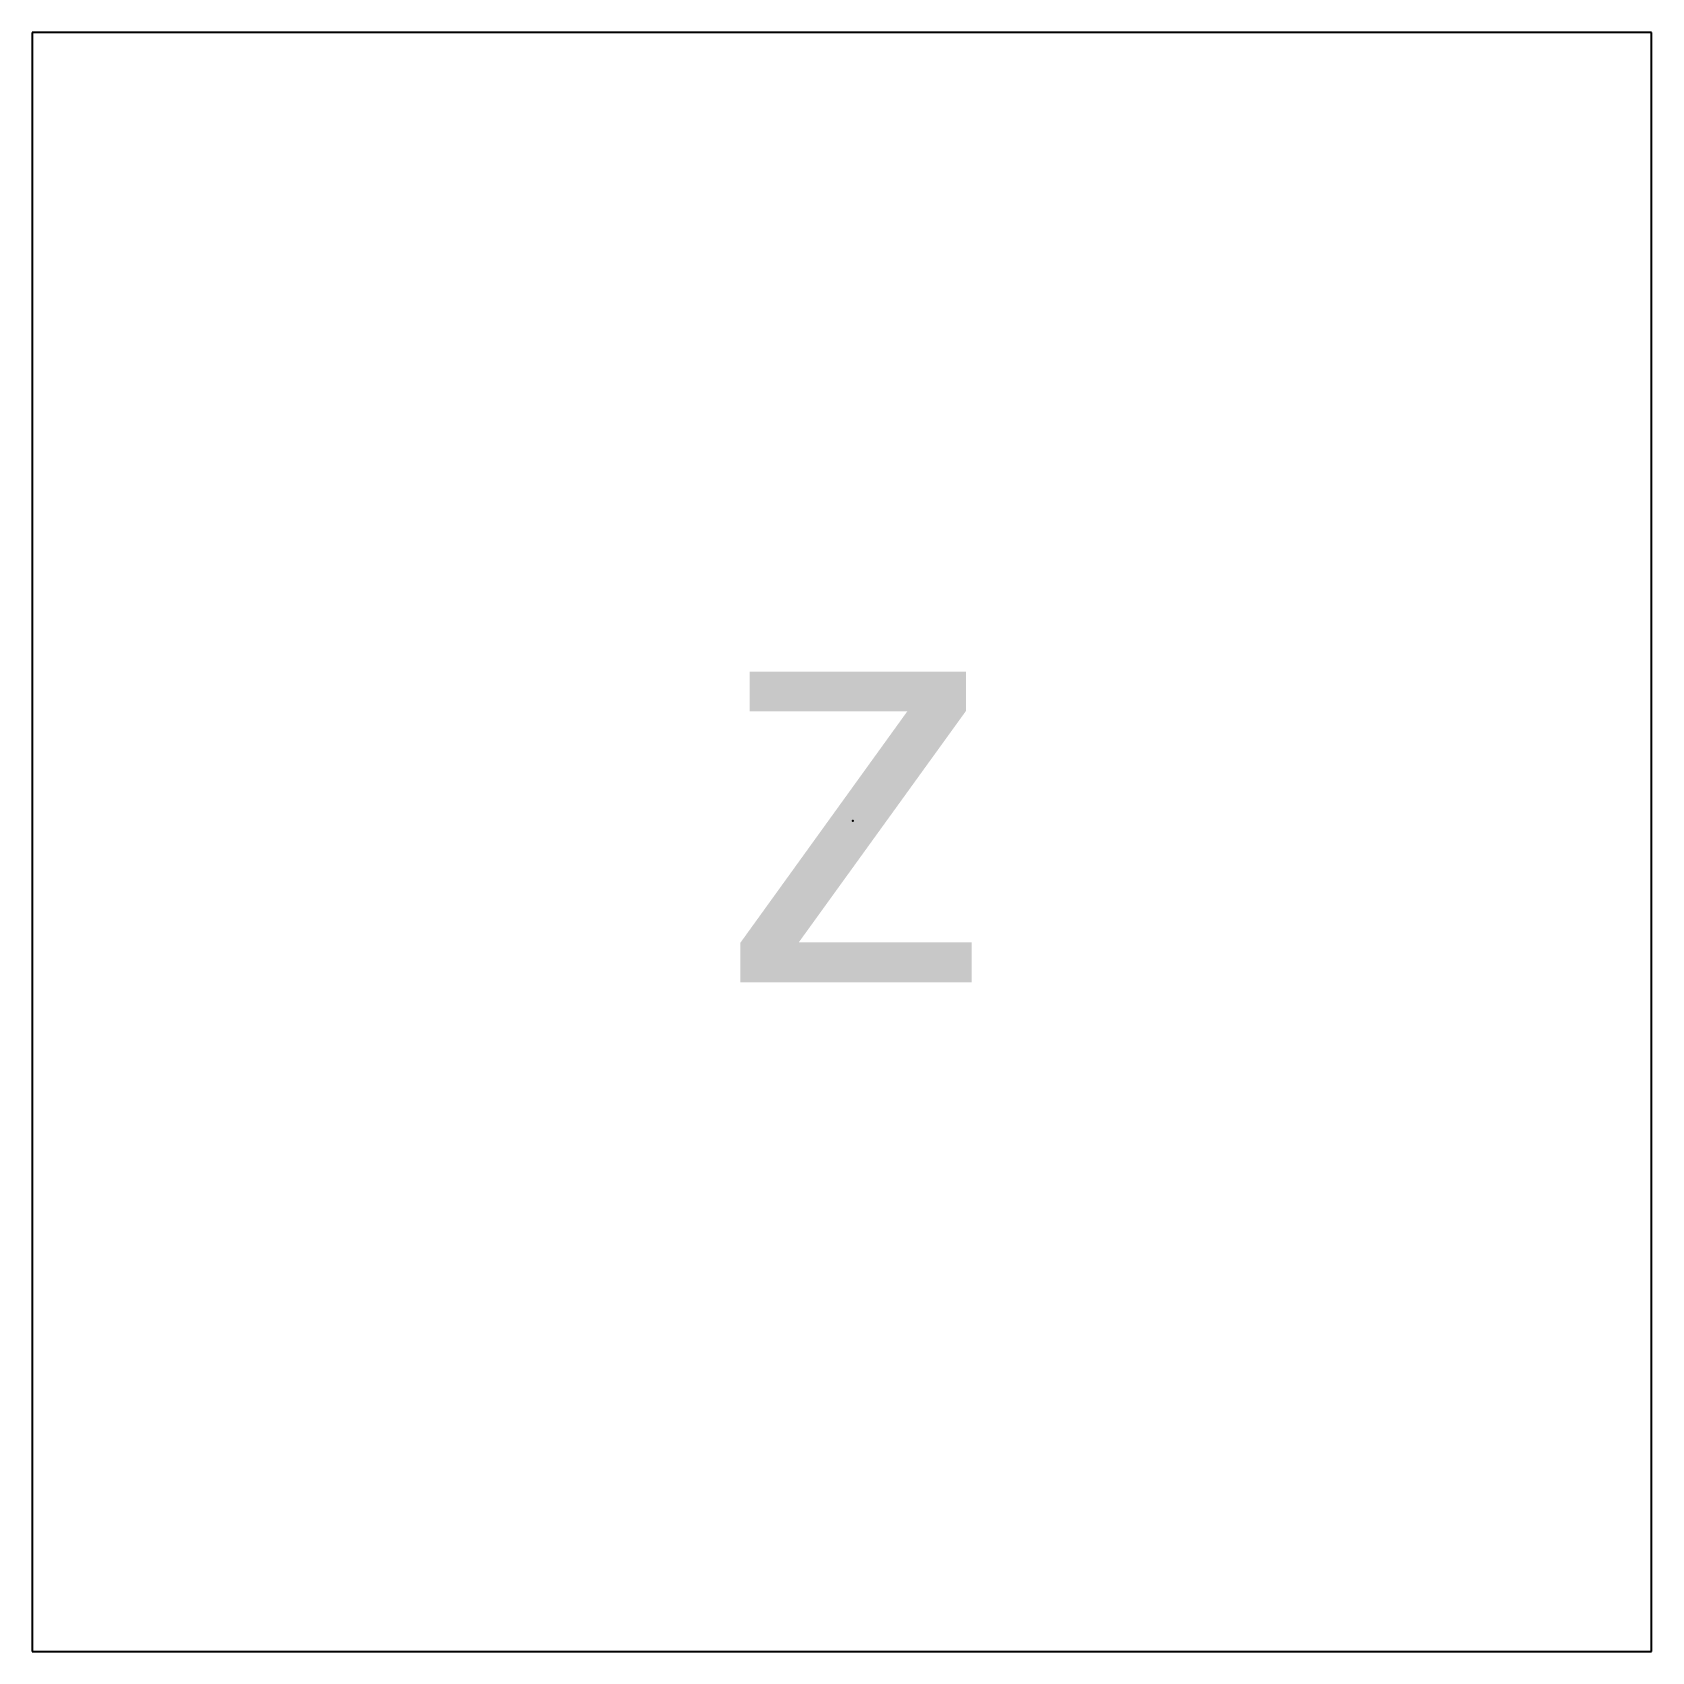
# Model space of a CAD drawing. Header units: millimetres. Extents: x -0.5 to 0.5, y -0.5 to 0.5.
import ezdxf

# ---------------------------------------------------------------- set-up
doc = ezdxf.new("R2010")
doc.units = ezdxf.units.MM
doc.styles.get("Standard").update_dxf_attribs({"font": 'arial.ttf'})

msp = doc.modelspace()

# ---------------------------------------------------------------- linework, layer by layer
for p, q in [((0.4996, 0.5), (-0.5004, 0.5)), ((-0.5004, 0.5), (-0.5004, -0.5)), ((0.4996, -0.5), (0.4996, 0.5)), ((-0.5004, -0.5), (0.4996, -0.5))]:
    msp.add_line(p, q)
msp.add_point((0.0063, 0.013))

# ---------------------------------------------------------------- texts
msp.add_text('z', height=0.25).set_placement((-0.0774, -0.0867))

doc.saveas('drawing.dxf')
